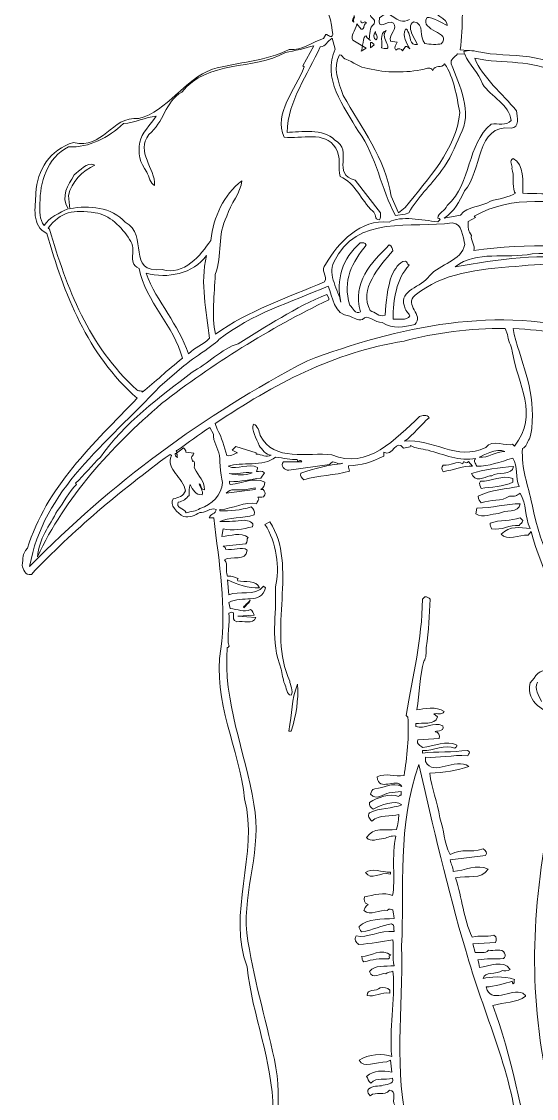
# Paper-space layout 'HHE_200_PG2' of a CAD drawing. Extents: x 0.2 to 8.2, y 0.2 to 10.8.
# Drawn here: x 5.5022 to 5.5856, y 10.3853 to 10.5597 of the extents above; entities that cross this region are included whole.
import ezdxf

# ---------------------------------------------------------------- set-up
doc = ezdxf.new("R2010")
doc.units = 0
doc.header["$MEASUREMENT"] = 0
doc.layers.get('0').update_dxf_attribs({"lineweight": 30})
doc.layers.add('FORM_HHE-200', color=7, linetype='Continuous', lineweight=30)

# ---------------------------------------------------------------- blocks, each defined once
blk = doc.blocks.new('seal')
at = {"linetype": 'Continuous', "lineweight": 5}
for p, q in [((-0.794212, 0.45171), (-0.790252, 0.44678)), ((-0.822966, 0.44217), (-0.825191, 0.43842)), ((-0.74788, 0.44678), (-0.749019, 0.44678)), ((-0.742888, 0.44172), (-0.737843, 0.43224)), ((-0.844288, 0.41325), (-0.834251, 0.43169)), ((-0.814231, 0.42839), (-0.817216, 0.43853)), ((-0.78564, 0.4292), (-0.797792, 0.43674)), ((-0.781408, 0.42947), (-0.781408, 0.43451)), ((-0.778045, 0.43224), (-0.781408, 0.42947)), ((-0.756831, 0.43451), (-0.762908, 0.43554)), ((-0.749019, 0.43044), (-0.751786, 0.4266)), ((-0.790198, 0.42649), (-0.78564, 0.4292)), ((-0.694061, 0.42318), (-0.700734, 0.4235)), ((-0.691511, 0.42643), (-0.698455, 0.42708)), ((-0.843204, 0.41217), (-0.844288, 0.41325)), ((-0.796383, 0.30675), (-0.772945, 0.27615)), ((-1.062387, 0.29389), (-1.061248, 0.28163)), ((-0.762962, 0.29167), (-0.75629, 0.27615)), ((-0.64865, 0.29497), (-0.64751, 0.29389)), ((-0.75629, 0.27615), (-0.750158, 0.28108)), ((-0.750158, 0.2749), (-0.759056, 0.27382)), ((-0.746795, 0.27615), (-0.750158, 0.2749)), ((-0.719994, 0.26774), (-0.717769, 0.26996)), ((-0.698834, 0.27382), (-0.713917, 0.27104)), ((-0.691619, 0.26774), (-0.684891, 0.27158)), ((-0.684891, 0.27158), (-0.685977, 0.27268)), ((-1.080291, 0.26264), (-1.081484, 0.26367)), ((-0.93462, 0.23742), (-0.93462, 0.23742)), ((-0.823184, 0.20074), (-0.821556, 0.19732)), ((-0.821556, 0.19743), (-0.821556, 0.19575)), ((-0.65581, 0.16276), (-0.65787, 0.1684)), ((-0.64968, 0.1626), (-0.65033, 0.16824)), ((-0.978783, 0.11604), (-0.955942, 0.13547)), ((-0.927351, 0.08149), (-0.925723, 0.07617)), ((-0.932613, 0.07796), (-0.929249, 0.07183)), ((-0.911888, 0.05686), (-0.908524, 0.06011)), ((-0.908524, 0.06011), (-0.889536, 0.05414)), ((-0.746198, 0.06011), (-0.746741, 0.05897)), ((-0.65153, 0.06088), (-0.64984, 0.05924)), ((-0.969559, 0.05311), (-0.968312, 0.05219)), ((-0.957081, 0.05908), (-0.963755, 0.05403)), ((-0.947587, 0.05403), (-0.954856, 0.05507)), ((-0.906897, 0.05414), (-0.911888, 0.05686)), ((-0.889536, 0.05414), (-0.889536, 0.05294)), ((-0.771209, 0.05403), (-0.771209, 0.05056)), ((-0.746741, 0.05897), (-0.752818, 0.05789)), ((-0.947587, 0.04682), (-0.948726, 0.04682)), ((-0.821448, 0.04292), (-0.85937, 0.03786)), ((-0.692704, 0.04514), (-0.688744, 0.04068)), ((-0.882102, 0.03558), (-0.88552, 0.03065)), ((-0.688744, 0.03174), (-0.689937, 0.03396)), ((-1.056365, 0.02571), (-1.057449, 0.02679)), ((-0.890783, 0.02001), (-0.917476, 0.01676)), ((-0.900712, 0.02001), (-0.890783, 0.02169)), ((-0.890783, 0.02169), (-0.890783, 0.02001)), ((-0.885574, 0.02001), (-0.883351, 0.02001)), ((-0.65147, 0.02903), (-0.65147, 0.02561)), ((-0.923498, 0.00168), (-0.923498, 0.0006)), ((-0.685977, -0.00342), (-0.684891, 0.00168)), ((-0.933373, -0.00603), (-0.929304, -0.00603)), ((-0.64474, -0.00733), (-0.64252, -0.01004)), ((-0.920731, -0.01617), (-0.921762, -0.02333)), ((-0.881777, -0.01226), (-0.877274, -0.01004)), ((-0.63471, -0.02018), (-0.63753, -0.02344)), ((-0.899519, -0.03011), (-0.920677, -0.03233)), ((-0.91677, -0.06349), (-0.915631, -0.07737)), ((-0.883351, -0.06961), (-0.881669, -0.07124)), ((-0.915631, -0.08469), (-0.914547, -0.09022)), ((-0.735998, -0.08258), (-0.733829, -0.08035)), ((-0.892248, -0.09636), (-0.907331, -0.09744)), ((-0.907331, -0.09744), (-0.890566, -0.09853)), ((-0.725962, -0.18908), (-0.722652, -0.19174)), ((-0.749995, -0.19185), (-0.751623, -0.19022)), ((-0.742672, -0.19792), (-0.742672, -0.20074)), ((-0.85834, -0.20421), (-0.860565, -0.20421)), ((-0.72097, -0.21186), (-0.741044, -0.213)), ((-0.736541, -0.22304), (-0.736541, -0.22526)), ((-0.733774, -0.22906), (-0.733774, -0.23307)), ((-0.739959, -0.2359), (-0.739959, -0.2359)), ((-0.756669, -0.26101), (-0.767737, -0.2621)), ((-0.756669, -0.26432), (-0.756669, -0.26101)), ((-0.67854, -0.32053), (-0.711476, -0.32449)), ((-0.766869, -0.33578), (-0.766869, -0.33746)), ((-0.66965, -0.40137), (-0.690805, -0.40256)), ((-0.690805, -0.40256), (-0.688581, -0.41076)), ((-0.768008, -0.44515), (-0.768008, -0.44797)), ((-0.767899, -0.51009), (-0.771209, -0.51183)), ((-0.766706, -0.52132), (-0.767899, -0.51009))]:
    blk.add_line(p, q, dxfattribs=at)
for points in [[(-0.698455, 0.42708), (-0.694548, 0.44938), (-0.698455, 0.47129), (-0.69124, 0.49593)], [(-0.83398, 0.47363), (-0.818355, 0.47081), (-0.81803, 0.4516), (-0.816402, 0.44217)], [(-0.781408, 0.46175), (-0.782494, 0.45621), (-0.775766, 0.45731), (-0.778045, 0.45171)], [(-0.772945, 0.45731), (-0.761823, 0.46782), (-0.758459, 0.44889), (-0.745059, 0.45557)], [(-0.72504, 0.46685), (-0.724497, 0.46018), (-0.708709, 0.45643), (-0.710391, 0.44976)], [(-0.797792, 0.43674), (-0.800505, 0.44108), (-0.795352, 0.44499), (-0.794212, 0.45171)], [(-0.796979, 0.45333), (-0.799747, 0.45458), (-0.796437, 0.45731), (-0.796437, 0.45953)], [(-0.796437, 0.45953), (-0.795352, 0.45681), (-0.798119, 0.45621), (-0.796979, 0.45333)], [(-0.785261, 0.45231), (-0.786943, 0.45621), (-0.789709, 0.44949), (-0.790252, 0.45458)], [(-0.790252, 0.44678), (-0.785858, 0.44678), (-0.789166, 0.45122), (-0.785261, 0.45231)], [(-0.778045, 0.45171), (-0.783036, 0.4484), (-0.781408, 0.44172), (-0.783036, 0.43722)], [(-0.760141, 0.45219), (-0.765133, 0.45671), (-0.775712, 0.44336), (-0.772945, 0.45731)], [(-0.762908, 0.43554), (-0.76459, 0.44217), (-0.755693, 0.44726), (-0.760141, 0.45219)], [(-0.741261, 0.4535), (-0.746252, 0.45122), (-0.744027, 0.44499), (-0.742888, 0.44172)], [(-0.73117, 0.43332), (-0.736758, 0.43896), (-0.730627, 0.45171), (-0.741261, 0.4535)], [(-0.728945, 0.45731), (-0.736541, 0.44476), (-0.705183, 0.44368), (-0.715924, 0.43295)], [(-0.710391, 0.44976), (-0.714242, 0.45199), (-0.723899, 0.45785), (-0.728945, 0.45731)], [(-0.816402, 0.44217), (-0.81803, 0.43765), (-0.820742, 0.44217), (-0.822966, 0.44217)], [(-0.785261, 0.44049), (-0.788624, 0.44172), (-0.788624, 0.42811), (-0.790198, 0.42649)], [(-0.783036, 0.43722), (-0.778045, 0.43451), (-0.785858, 0.43825), (-0.785261, 0.44049)], [(-0.776309, 0.43674), (-0.779184, 0.43776), (-0.778587, 0.44232), (-0.776959, 0.44456)], [(-0.776959, 0.44456), (-0.776959, 0.44172), (-0.773541, 0.43944), (-0.776309, 0.43674)], [(-0.766869, 0.44558), (-0.774138, 0.43896), (-0.756831, 0.4255), (-0.771318, 0.42947)], [(-0.771318, 0.42947), (-0.76969, 0.43272), (-0.774138, 0.44336), (-0.766869, 0.44558)], [(-0.749019, 0.44678), (-0.752383, 0.43999), (-0.74788, 0.43392), (-0.745113, 0.42839)], [(-0.746795, 0.44456), (-0.746795, 0.44558), (-0.747337, 0.44618), (-0.74788, 0.44678)], [(-0.737843, 0.43224), (-0.745709, 0.4311), (-0.744027, 0.44058), (-0.746795, 0.44456)], [(-0.834251, 0.43169), (-0.841467, 0.42947), (-0.852101, 0.42724), (-0.860456, 0.4255)], [(-0.828174, 0.43061), (-0.839894, 0.40446), (-0.858286, 0.38156), (-0.859424, 0.35135)], [(-0.825191, 0.43842), (-0.835824, 0.43506), (-0.844722, 0.42724), (-0.856984, 0.42833)], [(-0.817216, 0.43853), (-0.821665, 0.43625), (-0.82313, 0.43061), (-0.828174, 0.43061)], [(-0.781408, 0.43451), (-0.779727, 0.43495), (-0.779184, 0.43332), (-0.778045, 0.43224)], [(-0.757916, 0.4272), (-0.760141, 0.42947), (-0.757916, 0.43224), (-0.756831, 0.43451)], [(-0.745113, 0.42839), (-0.746198, 0.42947), (-0.747337, 0.4311), (-0.749019, 0.43044)], [(-0.715924, 0.43295), (-0.718745, 0.4319), (-0.726776, 0.43224), (-0.73117, 0.43332)], [(-0.860456, 0.4255), (-0.890566, 0.4089), (-0.932449, 0.41943), (-0.956919, 0.38938)], [(-0.856984, 0.42833), (-0.879227, 0.4177), (-0.904401, 0.41667), (-0.928327, 0.41043)], [(-0.793127, 0.35189), (-0.806473, 0.37478), (-0.82709, 0.40213), (-0.814231, 0.42839)], [(-0.810326, 0.42328), (-0.817054, 0.41151), (-0.811411, 0.39817), (-0.807016, 0.38531)], [(-0.805388, 0.41932), (-0.807016, 0.42046), (-0.808155, 0.42328), (-0.810326, 0.42328)], [(-0.751786, 0.4266), (-0.752274, 0.42822), (-0.756234, 0.42947), (-0.757916, 0.4272)], [(-0.700788, 0.4235), (-0.703501, 0.42029), (-0.707895, 0.41824), (-0.706647, 0.41433)], [(-0.691781, 0.42638), (-0.692922, 0.42626), (-0.694006, 0.426), (-0.694929, 0.4255)], [(-0.694929, 0.4255), (-0.694712, 0.42469), (-0.69444, 0.42399), (-0.694169, 0.42318)], [(-0.67762, 0.39544), (-0.681202, 0.40582), (-0.690099, 0.41325), (-0.694061, 0.42318)], [(-0.67578, 0.42426), (-0.6799, 0.42469), (-0.686519, 0.42692), (-0.691511, 0.42643)], [(-0.59212, 0.39029), (-0.60384, 0.42714), (-0.64789, 0.41926), (-0.67578, 0.42426)], [(-0.928327, 0.41043), (-0.954586, 0.4011), (-0.970156, 0.37142), (-0.996904, 0.36513)], [(-0.862137, 0.34695), (-0.872174, 0.36931), (-0.851016, 0.391), (-0.843204, 0.41217)], [(-0.784176, 0.41043), (-0.791988, 0.41103), (-0.796979, 0.41656), (-0.805388, 0.41932)], [(-0.731766, 0.40939), (-0.749019, 0.40597), (-0.766869, 0.40597), (-0.784176, 0.41043)], [(-0.723899, 0.40819), (-0.725581, 0.41211), (-0.729542, 0.40983), (-0.731766, 0.40939)], [(-0.712777, 0.41433), (-0.715599, 0.40939), (-0.721676, 0.41433), (-0.723899, 0.40819)], [(-0.698834, 0.36919), (-0.702198, 0.38482), (-0.70388, 0.40099), (-0.712777, 0.41433)], [(-0.706647, 0.41433), (-0.699377, 0.39431), (-0.686519, 0.36919), (-0.698834, 0.34803)], [(-0.684891, 0.41943), (-0.65755, 0.41325), (-0.63134, 0.41883), (-0.60845, 0.40435)], [(-0.64637, 0.37033), (-0.65923, 0.3865), (-0.67762, 0.40099), (-0.684891, 0.41943)], [(-0.65142, 0.36138), (-0.6525, 0.37646), (-0.67035, 0.3832), (-0.67762, 0.39544)], [(-0.956919, 0.38938), (-0.972598, 0.38036), (-0.973683, 0.36089), (-0.987626, 0.35026)], [(-0.807016, 0.38531), (-0.790252, 0.35525), (-0.768551, 0.32676), (-0.762962, 0.29167)], [(-0.65147, 0.35422), (-0.64306, 0.35465), (-0.64583, 0.36464), (-0.64637, 0.37033)], [(-1.011063, 0.36029), (-1.025549, 0.34743), (-1.042802, 0.338), (-1.062387, 0.33908)], [(-0.996904, 0.36513), (-1.023108, 0.36735), (-1.029727, 0.33578), (-1.057613, 0.3431)], [(-0.980898, 0.36703), (-0.990392, 0.36647), (-1.00043, 0.36089), (-1.011063, 0.36029)], [(-0.996036, 0.34299), (-0.994841, 0.35135), (-0.985944, 0.35921), (-0.980898, 0.36703)], [(-0.750158, 0.28108), (-0.728402, 0.30843), (-0.702741, 0.33404), (-0.698834, 0.36919)], [(-0.66976, 0.35807), (-0.66362, 0.35915), (-0.65587, 0.35585), (-0.65142, 0.36138)], [(-0.987626, 0.35026), (-1.00043, 0.33354), (-0.981441, 0.31901), (-0.982634, 0.30289)], [(-0.814177, 0.33638), (-0.824756, 0.35363), (-0.84597, 0.34472), (-0.862137, 0.34695)], [(-0.859424, 0.35135), (-0.847163, 0.35189), (-0.825354, 0.35525), (-0.815317, 0.34413)], [(-0.759056, 0.27382), (-0.772456, 0.29839), (-0.776309, 0.3285), (-0.793127, 0.35189)], [(-0.711041, 0.28271), (-0.687604, 0.30393), (-0.693193, 0.33908), (-0.66976, 0.35807)], [(-0.694929, 0.29617), (-0.67876, 0.3139), (-0.683752, 0.35867), (-0.65147, 0.35422)], [(-1.057613, 0.3431), (-1.079369, 0.33642), (-1.091684, 0.31803), (-1.092823, 0.29622)], [(-0.989851, 0.31515), (-0.996036, 0.32406), (-0.998205, 0.33294), (-0.996036, 0.34299)], [(-0.815317, 0.34413), (-0.796924, 0.33408), (-0.819277, 0.31239), (-0.796383, 0.30675)], [(-0.698834, 0.34803), (-0.70388, 0.33681), (-0.708329, 0.32514), (-0.716141, 0.31515)], [(-1.062387, 0.33908), (-1.082352, 0.32904), (-1.08908, 0.30571), (-1.08908, 0.28667)], [(-0.810326, 0.31017), (-0.813038, 0.31797), (-0.808644, 0.32801), (-0.814177, 0.33638)], [(-1.037811, 0.32183), (-1.048987, 0.31738), (-1.060163, 0.30621), (-1.062387, 0.29389)], [(-1.057287, 0.31288), (-1.051754, 0.31635), (-1.045677, 0.32574), (-1.037811, 0.32183)], [(-0.64974, 0.32622), (-0.65424, 0.324), (-0.64974, 0.3201), (-0.65082, 0.31678)], [(-0.64084, 0.29389), (-0.64084, 0.30453), (-0.63916, 0.3201), (-0.64974, 0.32622)], [(-1.06293, 0.28163), (-1.070091, 0.29389), (-1.06293, 0.30289), (-1.057287, 0.31288)], [(-0.982634, 0.30289), (-0.986487, 0.30453), (-0.987626, 0.31125), (-0.989851, 0.31515)], [(-0.780215, 0.27778), (-0.791391, 0.2884), (-0.79584, 0.30393), (-0.810326, 0.31017)], [(-0.716141, 0.31515), (-0.726776, 0.3011), (-0.738494, 0.29064), (-0.746795, 0.27615)], [(-0.65082, 0.31678), (-0.64865, 0.31006), (-0.65082, 0.30165), (-0.64865, 0.29497)], [(-0.930713, 0.25157), (-0.927947, 0.27382), (-0.918561, 0.29346), (-0.901743, 0.30675)], [(-0.901743, 0.30675), (-0.902286, 0.29568), (-0.912322, 0.28564), (-0.915631, 0.27382)], [(-1.092823, 0.29622), (-1.093366, 0.28288), (-1.097326, 0.26617), (-1.082787, 0.25879)], [(-0.713917, 0.27104), (-0.704423, 0.27713), (-0.69992, 0.28613), (-0.694929, 0.29617)], [(-0.685977, 0.27268), (-0.65028, 0.29335), (-0.61013, 0.28433), (-0.57112, 0.28385)], [(-0.64751, 0.29389), (-0.6537, 0.29004), (-0.66319, 0.28879), (-0.67095, 0.28657)], [(-0.56944, 0.28988), (-0.59234, 0.29275), (-0.618, 0.29275), (-0.64084, 0.29389)], [(-1.08908, 0.28667), (-1.089623, 0.27951), (-1.089623, 0.2717), (-1.085227, 0.26611)], [(-1.085227, 0.26611), (-1.080183, 0.27382), (-1.07123, 0.27778), (-1.06293, 0.28163)], [(-1.081484, 0.26367), (-1.070308, 0.27881), (-1.057449, 0.28108), (-1.037919, 0.27778)], [(-1.061248, 0.28163), (-1.043398, 0.28504), (-1.022783, 0.28282), (-1.009924, 0.26888)], [(-0.719994, 0.27104), (-0.719451, 0.27615), (-0.713266, 0.27778), (-0.711041, 0.28271)], [(-0.67095, 0.28657), (-0.6793, 0.28108), (-0.692162, 0.28271), (-0.698834, 0.27382)], [(-1.037919, 0.27778), (-1.025115, 0.27615), (-1.012854, 0.26426), (-1.00618, 0.25265)], [(-0.915631, 0.27382), (-0.92518, 0.25721), (-0.919538, 0.23768), (-0.926808, 0.21983)], [(-0.824215, 0.22868), (-0.812008, 0.24929), (-0.791934, 0.27056), (-0.765133, 0.26774)], [(-0.816511, 0.23085), (-0.79584, 0.27539), (-0.743973, 0.26145), (-0.706593, 0.26654)], [(-0.774084, 0.26996), (-0.77913, 0.26947), (-0.776851, 0.27615), (-0.780215, 0.27778)], [(-0.772945, 0.27615), (-0.773487, 0.27392), (-0.772402, 0.27104), (-0.774084, 0.26996)], [(-0.765133, 0.26774), (-0.754011, 0.27382), (-0.734479, 0.26936), (-0.719994, 0.26774)], [(-0.717769, 0.26996), (-0.718312, 0.27044), (-0.718854, 0.27104), (-0.719994, 0.27104)], [(-0.999995, 0.11322), (-1.044647, 0.15392), (-1.06472, 0.20849), (-1.080291, 0.26264)], [(-1.009924, 0.26888), (-0.987626, 0.25721), (-1.009924, 0.22086), (-0.975908, 0.22476)], [(-0.706593, 0.26654), (-0.69661, 0.266), (-0.697098, 0.25368), (-0.694929, 0.24647)], [(-0.688744, 0.25488), (-0.691619, 0.25874), (-0.692162, 0.26264), (-0.691619, 0.26774)], [(-1.082787, 0.25879), (-1.067216, 0.20318), (-1.046056, 0.14615), (-0.999724, 0.10536)], [(-1.00618, 0.25265), (-0.997772, 0.24263), (-1.010033, 0.23199), (-0.997229, 0.2259)], [(-0.975908, 0.22476), (-0.955779, 0.21864), (-0.940208, 0.23768), (-0.930713, 0.25157)], [(-0.686519, 0.24099), (-0.684945, 0.24485), (-0.689937, 0.25103), (-0.688744, 0.25488)], [(-0.791988, 0.24858), (-0.808644, 0.2347), (-0.814774, 0.21354), (-0.810326, 0.19351)], [(-0.80197, 0.1907), (-0.809241, 0.21354), (-0.799204, 0.23085), (-0.786399, 0.24647)], [(-0.765241, 0.24647), (-0.781951, 0.22976), (-0.799747, 0.21181), (-0.791988, 0.18457)], [(-0.783036, 0.18565), (-0.79367, 0.20578), (-0.774681, 0.2259), (-0.761823, 0.24099)], [(-0.786399, 0.24647), (-0.787484, 0.24918), (-0.789709, 0.24858), (-0.791988, 0.24858)], [(-0.761823, 0.24099), (-0.761823, 0.24321), (-0.762962, 0.24545), (-0.765241, 0.24647)], [(-0.694929, 0.24647), (-0.698238, 0.23085), (-0.717823, 0.22917), (-0.72786, 0.2175)], [(-0.703934, 0.2259), (-0.683806, 0.24143), (-0.65706, 0.23258), (-0.63254, 0.23751)], [(-0.53607, 0.23865), (-0.58615, 0.24545), (-0.63693, 0.24767), (-0.686519, 0.24099)], [(-0.990936, 0.2214), (-0.970916, 0.21588), (-0.947424, 0.22069), (-0.93462, 0.23742)], [(-0.93462, 0.23742), (-0.941294, 0.21121), (-0.934674, 0.18631), (-0.932449, 0.1607)], [(-0.810326, 0.19351), (-0.812008, 0.20464), (-0.82313, 0.21853), (-0.816511, 0.23085)], [(-0.750158, 0.23139), (-0.756831, 0.23085), (-0.759598, 0.22357), (-0.762962, 0.21853)], [(-0.746795, 0.22754), (-0.748477, 0.22868), (-0.748477, 0.23085), (-0.750158, 0.23139)], [(-0.58067, 0.23258), (-0.62364, 0.23811), (-0.66433, 0.23258), (-0.703934, 0.2259)], [(-0.63254, 0.23751), (-0.59906, 0.23865), (-0.56727, 0.23589), (-0.53434, 0.23085)], [(-0.997229, 0.2259), (-0.991641, 0.1946), (-0.96484, 0.17231), (-0.957623, 0.14225)], [(-0.951927, 0.14621), (-0.960879, 0.17404), (-0.980898, 0.19401), (-0.990936, 0.2214)], [(-0.825299, 0.21256), (-0.82199, 0.2181), (-0.829748, 0.22357), (-0.824215, 0.22868)], [(-0.761823, 0.1774), (-0.761823, 0.19624), (-0.758513, 0.21479), (-0.746795, 0.22754)], [(-0.741315, 0.19965), (-0.715654, 0.22032), (-0.682722, 0.22357), (-0.64756, 0.2259)], [(-0.64756, 0.2259), (-0.61691, 0.22928), (-0.58794, 0.22814), (-0.55723, 0.22254)], [(-0.926808, 0.21983), (-0.927351, 0.20133), (-0.930713, 0.18186), (-0.926808, 0.16454)], [(-0.926808, 0.16454), (-0.896155, 0.18631), (-0.85937, 0.19803), (-0.825299, 0.21256)], [(-0.762962, 0.21853), (-0.766869, 0.20686), (-0.768551, 0.19351), (-0.769147, 0.18115)], [(-0.72786, 0.2175), (-0.735076, 0.20686), (-0.756831, 0.20464), (-0.751244, 0.18967)], [(-0.923606, 0.15945), (-0.892954, 0.18349), (-0.856712, 0.19351), (-0.822098, 0.2086)], [(-0.905758, 0.15554), (-0.879554, 0.17111), (-0.852209, 0.1895), (-0.823184, 0.20074)], [(-0.822098, 0.2086), (-0.817649, 0.19857), (-0.817108, 0.18186), (-0.80197, 0.18067)], [(-0.821556, 0.19575), (-0.876731, 0.1696), (-0.929683, 0.13672), (-0.977155, 0.10036)], [(-0.57562, 0.16346), (-0.66254, 0.19129), (-0.758513, 0.17008), (-0.84163, 0.13943)], [(-0.791988, 0.18457), (-0.796979, 0.18175), (-0.799204, 0.18842), (-0.80197, 0.1907)], [(-0.741858, 0.17242), (-0.732363, 0.18126), (-0.752437, 0.19081), (-0.741315, 0.19965)], [(-0.80197, 0.18067), (-0.798661, 0.17903), (-0.794755, 0.17615), (-0.790252, 0.1774)], [(-0.790252, 0.1774), (-0.785858, 0.18349), (-0.778641, 0.17393), (-0.771915, 0.17453)], [(-0.769147, 0.18115), (-0.775223, 0.17963), (-0.778587, 0.18397), (-0.783036, 0.18565)], [(-0.746252, 0.18067), (-0.749562, 0.17518), (-0.756831, 0.17843), (-0.761823, 0.1774)], [(-0.751244, 0.18967), (-0.750701, 0.18565), (-0.74788, 0.18338), (-0.746252, 0.18067)], [(-0.771915, 0.17453), (-0.761877, 0.16797), (-0.751894, 0.1702), (-0.741858, 0.17242)], [(-0.932449, 0.1607), (-0.938526, 0.15397), (-0.945797, 0.15289), (-0.951927, 0.14621)], [(-0.65787, 0.1684), (-0.690262, 0.16889), (-0.72314, 0.16465), (-0.751786, 0.15722)], [(-0.65153, 0.14729), (-0.65229, 0.1525), (-0.65543, 0.15771), (-0.65581, 0.16276)], [(-0.65033, 0.16824), (-0.62169, 0.16699), (-0.59364, 0.16178), (-0.56949, 0.15125)], [(-0.63368, 0.07579), (-0.62999, 0.10856), (-0.64138, 0.13292), (-0.64968, 0.1626)], [(-0.955942, 0.13547), (-0.954856, 0.13715), (-0.924692, 0.15674), (-0.923606, 0.15945)], [(-0.948726, 0.12928), (-0.934783, 0.13656), (-0.92084, 0.15104), (-0.905758, 0.15554)], [(-0.751786, 0.15722), (-0.816727, 0.14718), (-0.873422, 0.11763), (-0.927351, 0.08149)], [(-0.957623, 0.14225), (-0.972109, 0.13101), (-0.982743, 0.1205), (-0.995005, 0.11095)], [(-0.64984, 0.05924), (-0.62641, 0.08869), (-0.64643, 0.11604), (-0.65153, 0.14729)], [(-0.84163, 0.13943), (-0.939177, 0.08869), (-1.023433, 0.02735), (-1.100419, -0.05024)], [(-1.034067, 0.05072), (-1.012854, 0.08197), (-0.977698, 0.1071), (-0.948726, 0.12928)], [(-1.100419, -0.05024), (-1.087561, 0.02061), (-1.028424, 0.06358), (-0.978783, 0.11604)], [(-0.995005, 0.11095), (-0.993377, 0.11322), (-0.997772, 0.11095), (-0.999995, 0.11322)], [(-0.999724, 0.10536), (-1.040469, 0.06358), (-1.084956, 0.02283), (-1.102263, -0.03337)], [(-0.977155, 0.10036), (-1.024573, 0.05968), (-1.066944, 0.01395), (-1.093149, -0.04129)], [(-0.886769, 0.06088), (-0.888993, 0.06743), (-0.894636, 0.07536), (-0.891815, 0.08089)], [(-0.891815, 0.08089), (-0.887908, 0.07915), (-0.886769, 0.07422), (-0.885684, 0.07025)], [(-0.819331, 0.05192), (-0.786399, 0.03738), (-0.759598, 0.06689), (-0.737843, 0.08707)], [(-0.728945, 0.08582), (-0.735619, 0.08029), (-0.744027, 0.06971), (-0.751786, 0.06418)], [(-0.737843, 0.08707), (-0.735619, 0.08811), (-0.730627, 0.08929), (-0.728945, 0.08582)], [(-0.962615, 0.05686), (-0.952741, 0.06407), (-0.942704, 0.07113), (-0.932613, 0.07796)], [(-0.929249, 0.07183), (-0.929574, 0.06532), (-0.924855, 0.05815), (-0.923606, 0.05192)], [(-0.925723, 0.07617), (-0.921111, 0.06874), (-0.919484, 0.06011), (-0.916934, 0.05192)], [(-0.885684, 0.07025), (-0.873422, 0.04514), (-0.84163, 0.05474), (-0.819331, 0.05192)], [(-0.63585, 0.06569), (-0.6353, 0.06732), (-0.63368, 0.07351), (-0.63368, 0.07579)], [(-0.875647, 0.05192), (-0.880692, 0.05192), (-0.884002, 0.0574), (-0.886769, 0.06088)], [(-0.752818, 0.05789), (-0.75949, 0.06738), (-0.762854, 0.0491), (-0.771209, 0.05403)], [(-0.751786, 0.06418), (-0.726124, 0.06743), (-0.703338, 0.04471), (-0.67654, 0.058)], [(-0.73003, 0.05567), (-0.736704, 0.05729), (-0.741206, 0.05729), (-0.746198, 0.06011)], [(-0.67654, 0.058), (-0.67046, 0.0664), (-0.65701, 0.05849), (-0.65153, 0.06088)], [(-0.64246, 0.0569), (-0.63856, 0.05804), (-0.63861, 0.06288), (-0.63585, 0.06569)], [(-1.098791, -0.05757), (-1.059783, -0.01676), (-1.016326, 0.01921), (-0.969559, 0.05311)], [(-1.057449, 0.02679), (-1.049095, 0.03396), (-1.042368, 0.044), (-1.034067, 0.05072)], [(-0.968312, 0.05219), (-0.973845, 0.03874), (-0.957081, 0.0319), (-0.955399, 0.01915)], [(-0.96484, 0.05403), (-0.960391, 0.05403), (-0.965979, 0.05686), (-0.962615, 0.05686)], [(-0.962615, 0.05007), (-0.963755, 0.05121), (-0.965436, 0.05235), (-0.96484, 0.05403)], [(-0.963755, 0.05403), (-0.962073, 0.05294), (-0.963212, 0.05121), (-0.962615, 0.05007)], [(-0.954856, 0.05507), (-0.954369, 0.05686), (-0.955942, 0.05789), (-0.957081, 0.05908)], [(-0.948726, 0.04682), (-0.947587, 0.04514), (-0.950897, 0.04969), (-0.948726, 0.05181)], [(-0.948726, 0.05181), (-0.94813, 0.05235), (-0.947587, 0.05294), (-0.947587, 0.05403)], [(-0.923606, 0.05192), (-0.923606, 0.05192), (-0.923065, 0.03396), (-0.92084, 0.02679)], [(-0.916934, 0.05192), (-0.91243, 0.05024), (-0.907981, 0.05517), (-0.906897, 0.05414)], [(-0.871631, 0.05007), (-0.882754, 0.04068), (-0.903967, 0.04622), (-0.915577, 0.04178)], [(-0.889536, 0.05294), (-0.884544, 0.05294), (-0.880095, 0.0491), (-0.875647, 0.05192)], [(-0.851504, 0.04785), (-0.857147, 0.04736), (-0.864362, 0.0491), (-0.871631, 0.05007)], [(-0.771209, 0.05056), (-0.782927, 0.04503), (-0.791283, 0.04178), (-0.804087, 0.04178)], [(-0.685922, 0.04785), (-0.699866, 0.04503), (-0.716087, 0.05181), (-0.73003, 0.05567)], [(-0.682667, 0.0491), (-0.6799, 0.05007), (-0.6665, 0.05789), (-0.65869, 0.05414)], [(-0.65869, 0.05414), (-0.66764, 0.05463), (-0.67371, 0.04785), (-0.682667, 0.0491)], [(-0.63368, 0.00499), (-0.63758, 0.02283), (-0.64355, 0.03797), (-0.64246, 0.0569)], [(-0.947098, 0.04068), (-0.946556, 0.044), (-0.946556, 0.0446), (-0.947587, 0.04682)], [(-0.937604, 0.02001), (-0.938092, 0.02951), (-0.942595, 0.03125), (-0.947098, 0.04068)], [(-0.915577, 0.04178), (-0.907222, 0.03786), (-0.896642, 0.04503), (-0.888342, 0.04068)], [(-0.888342, 0.04068), (-0.887799, 0.03895), (-0.889373, 0.03846), (-0.889373, 0.03667)], [(-0.85937, 0.03786), (-0.863223, 0.03738), (-0.867672, 0.04232), (-0.864362, 0.04563)], [(-0.864362, 0.04563), (-0.858829, 0.04563), (-0.848194, 0.04563), (-0.847109, 0.04563)], [(-0.847109, 0.04563), (-0.848737, 0.0491), (-0.850962, 0.0434), (-0.851504, 0.04785)], [(-0.848194, 0.03499), (-0.835933, 0.03954), (-0.82199, 0.04232), (-0.809186, 0.044)], [(-0.809186, 0.044), (-0.815262, 0.04118), (-0.816944, 0.0491), (-0.821448, 0.04292)], [(-0.804087, 0.04178), (-0.804087, 0.04008), (-0.803544, 0.03846), (-0.803001, 0.03667)], [(-0.716141, 0.03575), (-0.717823, 0.03846), (-0.717823, 0.03954), (-0.716141, 0.04178)], [(-0.716141, 0.04178), (-0.708329, 0.04128), (-0.70388, 0.04622), (-0.697695, 0.04292)], [(-0.688744, 0.04068), (-0.697152, 0.04118), (-0.706647, 0.03738), (-0.716141, 0.03575)], [(-0.697695, 0.04292), (-0.697695, 0.04785), (-0.694386, 0.04128), (-0.692704, 0.04514)], [(-0.689937, 0.03396), (-0.67876, 0.03738), (-0.66319, 0.03954), (-0.65082, 0.04008)], [(-0.684837, 0.04058), (-0.685922, 0.0434), (-0.68869, 0.04503), (-0.685922, 0.04785)], [(-0.65142, 0.04785), (-0.66362, 0.0446), (-0.67366, 0.04058), (-0.684837, 0.04058)], [(-0.65082, 0.04008), (-0.65201, 0.03174), (-0.66596, 0.03558), (-0.67095, 0.03174)], [(-0.64577, 0.02169), (-0.64914, 0.03006), (-0.64632, 0.04008), (-0.65142, 0.04785)], [(-0.914655, 0.0351), (-0.90744, 0.03347), (-0.901255, 0.03738), (-0.893497, 0.03558)], [(-0.893497, 0.03558), (-0.900712, 0.03288), (-0.906897, 0.03347), (-0.914655, 0.0351)], [(-0.88552, 0.03065), (-0.894961, 0.03006), (-0.903913, 0.02679), (-0.914492, 0.02783)], [(-0.913462, 0.02496), (-0.901743, 0.02561), (-0.892248, 0.03228), (-0.881669, 0.02679)], [(-0.889373, 0.03667), (-0.887202, 0.03667), (-0.884436, 0.03786), (-0.882102, 0.03558)], [(-0.845427, 0.02892), (-0.847109, 0.03065), (-0.84928, 0.03217), (-0.848194, 0.03499)], [(-0.803001, 0.03667), (-0.816944, 0.03288), (-0.832027, 0.03288), (-0.845427, 0.02892)], [(-0.67095, 0.03174), (-0.67545, 0.03228), (-0.683752, 0.02496), (-0.688744, 0.03174)], [(-0.681527, 0.02679), (-0.67149, 0.0262), (-0.66145, 0.03288), (-0.65147, 0.02903)], [(-1.074215, 0.00168), (-1.06803, 0.00883), (-1.064123, 0.01899), (-1.056365, 0.02571)], [(-0.952036, 0.01497), (-0.951493, 0.01779), (-0.952579, 0.02224), (-0.950897, 0.02496)], [(-0.950897, 0.02496), (-0.948726, 0.02001), (-0.945959, 0.01497), (-0.939829, 0.01557)], [(-0.942595, 0.02561), (-0.939829, 0.02496), (-0.942108, 0.02001), (-0.937604, 0.02001)], [(-0.939829, 0.01557), (-0.93869, 0.01899), (-0.942054, 0.02272), (-0.942595, 0.02561)], [(-0.92084, 0.02679), (-0.922467, 0.01508), (-0.930334, 0.00613), (-0.942054, 0.00282)], [(-0.917476, 0.01676), (-0.91357, 0.02224), (-0.90744, 0.01899), (-0.900712, 0.02001)], [(-0.914492, 0.02783), (-0.914492, 0.02679), (-0.914492, 0.02496), (-0.913462, 0.02496)], [(-0.881669, 0.02679), (-0.881669, 0.02397), (-0.882754, 0.02169), (-0.885574, 0.02001)], [(-0.883351, 0.02001), (-0.881669, 0.01839), (-0.881072, 0.01676), (-0.881669, 0.01508)], [(-0.680985, 0.02001), (-0.681527, 0.02169), (-0.683752, 0.02397), (-0.681527, 0.02679)], [(-0.683698, 0.01275), (-0.67258, 0.01888), (-0.65641, 0.01947), (-0.64577, 0.02169)], [(-0.65147, 0.02561), (-0.66037, 0.02169), (-0.67203, 0.02121), (-0.680985, 0.02001)], [(-0.966738, 0.01193), (-0.971187, 0.00635), (-0.962887, -0.00142), (-0.957298, -0.00472)], [(-0.955399, 0.01915), (-0.957081, 0.01464), (-0.962236, 0.01247), (-0.966738, 0.01193)], [(-0.962073, 0.00883), (-0.957623, 0.00943), (-0.954856, 0.01172), (-0.952036, 0.01497)], [(-0.888342, 0.01286), (-0.885574, 0.01063), (-0.889427, 0.00883), (-0.889427, 0.00672)], [(-0.881669, 0.01508), (-0.882808, 0.01172), (-0.886118, 0.01335), (-0.888342, 0.01286)], [(-0.680931, 0.00661), (-0.682613, 0.00825), (-0.683698, 0.00988), (-0.683698, 0.01275)], [(-0.65478, 0.01275), (-0.66194, 0.00765), (-0.67258, 0.00988), (-0.680931, 0.00661)], [(-0.64474, 0.01546), (-0.64865, 0.01318), (-0.64865, 0.0121), (-0.65478, 0.01275)], [(-0.63579, -0.01747), (-0.64084, -0.00564), (-0.63861, 0.00493), (-0.64474, 0.01546)], [(-1.093149, -0.04129), (-1.091467, -0.02453), (-1.082027, -0.01286), (-1.074215, 0.00168)], [(-0.954856, -0.00114), (-0.957081, 0.00331), (-0.96484, 0.00331), (-0.962073, 0.00883)], [(-0.942054, 0.00282), (-0.945362, 0), (-0.950354, 0), (-0.954856, -0.00114)], [(-0.942216, -0.00099), (-0.937713, -0.00207), (-0.932179, 0.00407), (-0.927079, 0.00185)], [(-0.927079, 0.00185), (-0.927079, -0.00267), (-0.93283, -0.00212), (-0.933373, -0.00603)], [(-0.889427, 0.00672), (-0.900006, 0.00954), (-0.911726, 0.00222), (-0.923498, 0.00168)], [(-0.923498, 0.0006), (-0.914004, 0), (-0.904509, 0.00108), (-0.894527, 0.0039)], [(-0.894527, 0.0039), (-0.892248, 0.00222), (-0.891109, 0), (-0.891651, -0.00326)], [(-0.684891, 0.00168), (-0.67095, 0.00168), (-0.65755, 0.00601), (-0.64474, 0.00553)], [(-0.64474, 0.00553), (-0.64637, -0.00342), (-0.65869, 0.0006), (-0.66482, -0.00342)], [(-0.5912, -0.11139), (-0.60405, -0.07249), (-0.62695, -0.03744), (-0.63368, 0.00499)], [(-0.957298, -0.00472), (-0.951711, -0.00592), (-0.946665, -0.00369), (-0.942216, -0.00099)], [(-0.929304, -0.00603), (-0.924258, -0.04894), (-0.917748, -0.08925), (-0.923336, -0.12772)], [(-0.891651, -0.00326), (-0.902231, -0.00722), (-0.915631, -0.005), (-0.923498, -0.00944)], [(-0.923498, -0.00944), (-0.914547, -0.00944), (-0.909012, -0.00944), (-0.900604, -0.00836)], [(-0.900604, -0.00836), (-0.897837, -0.00885), (-0.891109, -0.01004), (-0.893333, -0.01437)], [(-0.66482, -0.00342), (-0.67149, -0.00342), (-0.6793, -0.00793), (-0.685977, -0.00342)], [(-0.67263, -0.01226), (-0.66373, -0.00896), (-0.6537, -0.01058), (-0.64474, -0.00733)], [(-0.921762, -0.02333), (-0.914004, -0.0229), (-0.903967, -0.01889), (-0.897294, -0.02453)], [(-0.893333, -0.01437), (-0.902286, -0.01661), (-0.91178, -0.01839), (-0.920731, -0.01617)], [(-0.872283, -0.07032), (-0.867834, -0.05311), (-0.871198, -0.02854), (-0.881777, -0.01226)], [(-0.877274, -0.01004), (-0.850527, -0.05089), (-0.880692, -0.111), (-0.859479, -0.15793)], [(-0.67149, -0.01736), (-0.67203, -0.01568), (-0.67317, -0.01449), (-0.67263, -0.01226)], [(-0.64583, -0.01449), (-0.65532, -0.0134), (-0.66145, -0.01958), (-0.67149, -0.01736)], [(-0.66254, -0.02242), (-0.65478, -0.01465), (-0.64474, -0.01628), (-0.63579, -0.01747)], [(-0.64252, -0.01004), (-0.64252, -0.01226), (-0.64474, -0.01286), (-0.64583, -0.01449)], [(-0.897294, -0.02453), (-0.899519, -0.02561), (-0.897294, -0.02886), (-0.899519, -0.03011)], [(-0.63753, -0.02344), (-0.64583, -0.023), (-0.65755, -0.02903), (-0.66254, -0.02242)], [(-0.59342, -0.12662), (-0.60568, -0.0905), (-0.62527, -0.05757), (-0.63471, -0.02018)], [(-1.102263, -0.03337), (-1.107852, -0.0389), (-1.10579, -0.0421), (-1.107309, -0.04943)], [(-0.920677, -0.03233), (-0.919538, -0.03337), (-0.917856, -0.03397), (-0.918452, -0.03505)], [(-0.898379, -0.03619), (-0.898976, -0.0473), (-0.913462, -0.04058), (-0.919538, -0.04508)], [(-0.918452, -0.03505), (-0.911237, -0.03728), (-0.90337, -0.03174), (-0.898379, -0.03619)], [(-1.107309, -0.04943), (-1.106224, -0.05225), (-1.104976, -0.05908), (-1.098791, -0.05757)], [(-0.919538, -0.04508), (-0.915631, -0.05014), (-0.918995, -0.05447), (-0.91677, -0.06017)], [(-0.91677, -0.06017), (-0.912322, -0.05957), (-0.909555, -0.06179), (-0.906788, -0.06239)], [(-0.887256, -0.07124), (-0.897294, -0.07124), (-0.907873, -0.06842), (-0.91677, -0.06349)], [(-0.915631, -0.07737), (-0.906788, -0.07351), (-0.891109, -0.0796), (-0.883351, -0.06961)], [(-0.906788, -0.06239), (-0.907331, -0.06289), (-0.907873, -0.06349), (-0.907331, -0.06462)], [(-0.907331, -0.06462), (-0.900604, -0.06614), (-0.890024, -0.06349), (-0.887256, -0.07124)], [(-0.881669, -0.07124), (-0.886118, -0.0874), (-0.902827, -0.07737), (-0.915631, -0.08469)], [(-0.867291, -0.14671), (-0.877817, -0.11996), (-0.871198, -0.09765), (-0.872283, -0.07032)], [(-0.901851, -0.08974), (-0.902936, -0.08811), (-0.896805, -0.08481), (-0.89572, -0.08258)], [(-0.89572, -0.08258), (-0.896805, -0.0854), (-0.900169, -0.08751), (-0.901851, -0.08974)], [(-0.751623, -0.19022), (-0.744949, -0.15224), (-0.736595, -0.12055), (-0.735998, -0.08258)], [(-0.733829, -0.08035), (-0.731604, -0.08035), (-0.729867, -0.08094), (-0.728729, -0.08258)], [(-0.728729, -0.08258), (-0.729867, -0.09765), (-0.729867, -0.111), (-0.732688, -0.12772)], [(-0.915631, -0.09457), (-0.914004, -0.10297), (-0.918452, -0.11746), (-0.915631, -0.12528)], [(-0.908416, -0.10249), (-0.915631, -0.10026), (-0.906788, -0.09071), (-0.915631, -0.09457)], [(-0.914547, -0.09022), (-0.907331, -0.09082), (-0.901743, -0.09408), (-0.895612, -0.09126)], [(-0.890566, -0.09853), (-0.893333, -0.10579), (-0.902286, -0.10129), (-0.908416, -0.10249)], [(-0.895612, -0.09126), (-0.893333, -0.09244), (-0.893333, -0.09457), (-0.892248, -0.09636)], [(-0.923336, -0.12772), (-0.931637, -0.17574), (-0.906408, -0.22082), (-0.901959, -0.26704)], [(-0.917313, -0.12642), (-0.921816, -0.1766), (-0.901145, -0.22228), (-0.893333, -0.27197)], [(-0.915631, -0.12528), (-0.916229, -0.12587), (-0.91677, -0.1269), (-0.917313, -0.12642)], [(-0.732688, -0.12772), (-0.732688, -0.13271), (-0.732688, -0.13667), (-0.734913, -0.13997)], [(-0.86447, -0.16015), (-0.865555, -0.15674), (-0.866749, -0.15012), (-0.867291, -0.14671)], [(-0.734913, -0.13997), (-0.738819, -0.15283), (-0.739362, -0.17008), (-0.741587, -0.18517)], [(-0.63633, -0.16065), (-0.63134, -0.15511), (-0.62803, -0.14671), (-0.61854, -0.15012)], [(-0.859479, -0.15793), (-0.859479, -0.16065), (-0.855573, -0.1678), (-0.85834, -0.17079)], [(-0.85834, -0.17079), (-0.862788, -0.17079), (-0.862247, -0.16347), (-0.86447, -0.16015)], [(-0.860565, -0.20421), (-0.857255, -0.18739), (-0.85834, -0.17574), (-0.852209, -0.16065)], [(-0.852209, -0.16065), (-0.851612, -0.17633), (-0.853348, -0.18858), (-0.85834, -0.20421)], [(-0.61067, -0.19418), (-0.62239, -0.18576), (-0.64084, -0.18024), (-0.63633, -0.16065)], [(-0.62581, -0.17796), (-0.62858, -0.1723), (-0.63303, -0.16635), (-0.62972, -0.16005)], [(-0.741587, -0.18517), (-0.735456, -0.18403), (-0.723194, -0.18169), (-0.716467, -0.18679)], [(-0.716467, -0.18679), (-0.718745, -0.19071), (-0.722652, -0.18789), (-0.725962, -0.18908)], [(-0.753848, -0.24593), (-0.751081, -0.2303), (-0.748856, -0.20855), (-0.749995, -0.19185)], [(-0.722652, -0.19174), (-0.724876, -0.20014), (-0.737137, -0.19683), (-0.742672, -0.19792)], [(-0.742672, -0.20074), (-0.73437, -0.20346), (-0.726558, -0.19569), (-0.717661, -0.20014)], [(-0.717661, -0.20014), (-0.715381, -0.20628), (-0.725419, -0.20421), (-0.724876, -0.20568)], [(-0.724876, -0.20568), (-0.721512, -0.20628), (-0.719886, -0.20855), (-0.72097, -0.21186)], [(-0.741044, -0.213), (-0.742617, -0.21735), (-0.738277, -0.2181), (-0.736595, -0.22017)], [(-0.736595, -0.22017), (-0.725962, -0.21918), (-0.714242, -0.213), (-0.704748, -0.2181)], [(-0.706484, -0.22082), (-0.715924, -0.21735), (-0.726504, -0.22304), (-0.736541, -0.22304)], [(-0.704748, -0.2181), (-0.704206, -0.21957), (-0.705943, -0.22017), (-0.706484, -0.22082)], [(-0.736541, -0.22526), (-0.723683, -0.22412), (-0.708655, -0.22467), (-0.694712, -0.22304)], [(-0.694712, -0.22797), (-0.709197, -0.22694), (-0.721458, -0.23019), (-0.733774, -0.22906)], [(-0.733774, -0.23307), (-0.726558, -0.24805), (-0.706484, -0.22857), (-0.69368, -0.23801)], [(-0.694712, -0.22304), (-0.691402, -0.22467), (-0.69368, -0.22575), (-0.694712, -0.22797)], [(-0.75694, -0.40387), (-0.754173, -0.35314), (-0.76063, -0.29112), (-0.739959, -0.2359)], [(-0.739959, -0.2359), (-0.727698, -0.29172), (-0.713483, -0.35357), (-0.697804, -0.40761)], [(-0.69368, -0.23801), (-0.704151, -0.24143), (-0.717009, -0.24354), (-0.729813, -0.24414)], [(-0.778913, -0.24712), (-0.770612, -0.24322), (-0.762799, -0.24756), (-0.753848, -0.24593)], [(-0.756126, -0.25608), (-0.761606, -0.24712), (-0.777231, -0.2621), (-0.778913, -0.24712)], [(-0.729813, -0.24414), (-0.728729, -0.25803), (-0.722652, -0.27089), (-0.72097, -0.28543)], [(-0.785044, -0.26324), (-0.783958, -0.26161), (-0.783958, -0.2583), (-0.781137, -0.2583)], [(-0.781137, -0.2583), (-0.771697, -0.25717), (-0.765024, -0.25207), (-0.756126, -0.25608)], [(-0.901959, -0.26704), (-0.889047, -0.31668), (-0.91932, -0.37484), (-0.900387, -0.42275)], [(-0.786183, -0.27105), (-0.778316, -0.26605), (-0.767194, -0.2621), (-0.758838, -0.26547)], [(-0.767737, -0.2621), (-0.773324, -0.26324), (-0.779998, -0.26943), (-0.785044, -0.26324)], [(-0.756126, -0.27328), (-0.762745, -0.26818), (-0.775061, -0.27328), (-0.782765, -0.27718)], [(-0.758838, -0.26547), (-0.758351, -0.26487), (-0.757808, -0.26383), (-0.756669, -0.26432)], [(-0.893333, -0.27197), (-0.885574, -0.31326), (-0.903967, -0.35064), (-0.900604, -0.39133)], [(-0.782765, -0.27718), (-0.784501, -0.2755), (-0.786726, -0.27376), (-0.786183, -0.27105)], [(-0.786183, -0.28044), (-0.776688, -0.27599), (-0.765024, -0.27658), (-0.756126, -0.27328)], [(-0.783958, -0.28825), (-0.786183, -0.28603), (-0.788408, -0.28332), (-0.786183, -0.28044)], [(-0.758894, -0.28228), (-0.766109, -0.2844), (-0.777286, -0.28168), (-0.783958, -0.28825)], [(-0.761117, -0.29617), (-0.760033, -0.29167), (-0.758894, -0.28603), (-0.758894, -0.28228)], [(-0.72097, -0.28543), (-0.716467, -0.2971), (-0.717661, -0.30828), (-0.711476, -0.3195)], [(-0.61962, -0.54438), (-0.6403, -0.449), (-0.63633, -0.37435), (-0.61854, -0.28119)], [(-0.788949, -0.30333), (-0.782331, -0.29329), (-0.772294, -0.29726), (-0.761117, -0.29617)], [(-0.772837, -0.30442), (-0.778913, -0.30442), (-0.785098, -0.30843), (-0.788949, -0.30333)], [(-0.761661, -0.30219), (-0.766109, -0.30171), (-0.768984, -0.30333), (-0.772837, -0.30442)], [(-0.765024, -0.35737), (-0.762256, -0.34354), (-0.766109, -0.3195), (-0.761661, -0.30219)], [(-0.711476, -0.3195), (-0.699215, -0.31326), (-0.69368, -0.31891), (-0.680823, -0.31446)], [(-0.680823, -0.31446), (-0.67854, -0.31608), (-0.67632, -0.31831), (-0.67854, -0.32053)], [(-0.711476, -0.32449), (-0.710933, -0.32835), (-0.708709, -0.33117), (-0.708709, -0.33551)], [(-0.708709, -0.33551), (-0.698074, -0.33448), (-0.686356, -0.32835), (-0.67632, -0.33328)], [(-0.790252, -0.33578), (-0.784176, -0.33144), (-0.774681, -0.33578), (-0.766869, -0.33578)], [(-0.766869, -0.33746), (-0.776959, -0.33475), (-0.784718, -0.34419), (-0.790252, -0.33578)], [(-0.67632, -0.33328), (-0.683047, -0.34343), (-0.695308, -0.33898), (-0.706484, -0.3412)], [(-0.706484, -0.3412), (-0.700299, -0.36063), (-0.699756, -0.37858), (-0.691402, -0.39638)], [(-0.787865, -0.36573), (-0.792313, -0.3641), (-0.791229, -0.36128), (-0.791229, -0.35851)], [(-0.791229, -0.35851), (-0.782873, -0.35688), (-0.772837, -0.35357), (-0.765024, -0.35737)], [(-0.79177, -0.37126), (-0.791229, -0.36974), (-0.790088, -0.36692), (-0.787865, -0.36573)], [(-0.770069, -0.37126), (-0.776742, -0.36974), (-0.786237, -0.37696), (-0.79177, -0.37126)], [(-0.765024, -0.37077), (-0.766651, -0.37077), (-0.768333, -0.36855), (-0.770069, -0.37126)], [(-0.796274, -0.38591), (-0.788462, -0.37799), (-0.775061, -0.37978), (-0.763884, -0.37858)], [(-0.763884, -0.37858), (-0.763884, -0.37533), (-0.764481, -0.37348), (-0.765024, -0.37077)], [(-0.799041, -0.39475), (-0.789004, -0.39698), (-0.776742, -0.38922), (-0.763884, -0.39085)], [(-0.794049, -0.39085), (-0.795731, -0.38922), (-0.796274, -0.38748), (-0.796274, -0.38591)], [(-0.766109, -0.38363), (-0.775061, -0.38471), (-0.78347, -0.3897), (-0.794049, -0.39085)], [(-0.763884, -0.39085), (-0.764481, -0.38802), (-0.762854, -0.38471), (-0.766109, -0.38363)], [(-0.900604, -0.39133), (-0.895069, -0.43311), (-0.883894, -0.46881), (-0.875538, -0.50901)], [(-0.796816, -0.40256), (-0.799041, -0.40088), (-0.801265, -0.39763), (-0.799041, -0.39475)], [(-0.765024, -0.3986), (-0.775604, -0.39974), (-0.784555, -0.40197), (-0.796816, -0.40256)], [(-0.763938, -0.42258), (-0.76562, -0.41542), (-0.764481, -0.40538), (-0.765024, -0.3986)], [(-0.691402, -0.39638), (-0.684186, -0.39416), (-0.67854, -0.39687), (-0.67133, -0.39464)], [(-0.67133, -0.39464), (-0.66802, -0.39687), (-0.6691, -0.3986), (-0.66965, -0.40137)], [(-0.794212, -0.41385), (-0.785261, -0.41385), (-0.775766, -0.40549), (-0.766869, -0.41282)], [(-0.751298, -0.5784), (-0.765241, -0.51753), (-0.755855, -0.46582), (-0.75694, -0.40387)], [(-0.697804, -0.40761), (-0.681637, -0.46729), (-0.6525, -0.52556), (-0.64968, -0.58692)], [(-0.688581, -0.41076), (-0.684729, -0.40972), (-0.67909, -0.4126), (-0.67632, -0.40853)], [(-0.67632, -0.40853), (-0.67138, -0.40972), (-0.66357, -0.40642), (-0.66135, -0.41135)], [(-0.791988, -0.41879), (-0.794212, -0.41775), (-0.793127, -0.41553), (-0.794212, -0.41385)], [(-0.769147, -0.41607), (-0.777502, -0.41553), (-0.784176, -0.41667), (-0.791988, -0.41879)], [(-0.766869, -0.41282), (-0.770774, -0.41282), (-0.766869, -0.41504), (-0.769147, -0.41607)], [(-0.66243, -0.41645), (-0.67079, -0.41694), (-0.678, -0.41586), (-0.686411, -0.41754)], [(-0.686411, -0.41754), (-0.685326, -0.41976), (-0.685326, -0.42199), (-0.684783, -0.4247)], [(-0.684783, -0.4247), (-0.67583, -0.42361), (-0.66243, -0.41694), (-0.65635, -0.42649)], [(-0.66135, -0.41135), (-0.66026, -0.41363), (-0.6608, -0.41531), (-0.66243, -0.41645)], [(-0.900387, -0.42275), (-0.895883, -0.46902), (-0.877112, -0.50955), (-0.877112, -0.55637)], [(-0.786834, -0.42768), (-0.781842, -0.4215), (-0.772348, -0.42318), (-0.763938, -0.42258)], [(-0.771805, -0.42991), (-0.776797, -0.42871), (-0.784068, -0.43598), (-0.786834, -0.42768)], [(-0.765079, -0.42768), (-0.767356, -0.42817), (-0.770123, -0.42871), (-0.771805, -0.42991)], [(-0.766706, -0.50678), (-0.769038, -0.48063), (-0.762854, -0.45666), (-0.765079, -0.42768)], [(-0.66357, -0.42757), (-0.6691, -0.43143), (-0.68028, -0.42806), (-0.681365, -0.43474)], [(-0.65635, -0.42649), (-0.65858, -0.42871), (-0.66243, -0.42757), (-0.66357, -0.42757)], [(-0.681365, -0.43474), (-0.67583, -0.43365), (-0.66243, -0.43202), (-0.65239, -0.43588)], [(-0.65462, -0.43756), (-0.66021, -0.43918), (-0.67187, -0.44266), (-0.67854, -0.44266)], [(-0.65348, -0.43984), (-0.65402, -0.43918), (-0.65462, -0.43859), (-0.65462, -0.43756)], [(-0.65239, -0.43588), (-0.65288, -0.43696), (-0.65185, -0.43859), (-0.65348, -0.43984)], [(-0.789166, -0.45009), (-0.789709, -0.44342), (-0.780812, -0.44678), (-0.776959, -0.44287)], [(-0.768008, -0.44797), (-0.775766, -0.44678), (-0.782494, -0.45172), (-0.789166, -0.45009)], [(-0.776959, -0.44287), (-0.774138, -0.44287), (-0.770233, -0.44228), (-0.768008, -0.44515)], [(-0.67854, -0.44266), (-0.67523, -0.45986), (-0.65576, -0.44369), (-0.64458, -0.44862)], [(-0.64458, -0.44862), (-0.64344, -0.44982), (-0.64181, -0.45031), (-0.64236, -0.45145)], [(-0.64236, -0.45145), (-0.65011, -0.45763), (-0.66238, -0.45703), (-0.67247, -0.45986)], [(-0.67247, -0.45986), (-0.65641, -0.50586), (-0.64388, -0.56071), (-0.63861, -0.60873)], [(-0.875538, -0.50901), (-0.867129, -0.55078), (-0.877708, -0.58203), (-0.873313, -0.62441)], [(-0.79687, -0.51009), (-0.789058, -0.50456), (-0.77403, -0.50353), (-0.766706, -0.50678)], [(-0.771209, -0.51183), (-0.781299, -0.51129), (-0.793019, -0.5185), (-0.79687, -0.51009)], [(-0.790144, -0.52518), (-0.782927, -0.51905), (-0.775658, -0.51964), (-0.766706, -0.52132)], [(-0.786291, -0.53136), (-0.788516, -0.52968), (-0.789058, -0.5268), (-0.790144, -0.52518)], [(-0.766163, -0.5268), (-0.773433, -0.52968), (-0.780161, -0.52518), (-0.786291, -0.53136)], [(-0.776199, -0.53402), (-0.772891, -0.5319), (-0.763938, -0.53359), (-0.766163, -0.5268)], [(-0.786834, -0.54303), (-0.787919, -0.5414), (-0.789601, -0.54031), (-0.789058, -0.53803)], [(-0.789058, -0.53803), (-0.786291, -0.53402), (-0.781299, -0.53402), (-0.776199, -0.53402)], [(-0.769038, -0.53803), (-0.773433, -0.54416), (-0.781299, -0.53852), (-0.786834, -0.54303)], [(-0.763938, -0.55192), (-0.767356, -0.54699), (-0.761172, -0.53906), (-0.769038, -0.53803)]]:
    blk.add_open_spline(points, degree=3, dxfattribs=at)

psp = doc.layouts.new('HHE_200_PG2')

# ---------------------------------------------------------------- block references
at = {"layer": 'FORM_HHE-200', "linetype": 'ByBlock', "xscale": 0.1744302059688657, "yscale": 0.1744302059688657, "zscale": 0.1744302059688657, "rotation": 0.2950834076685852}
psp.add_blockref('seal', (5.69544, 10.48122), dxfattribs=at)

doc.saveas('drawing.dxf')
